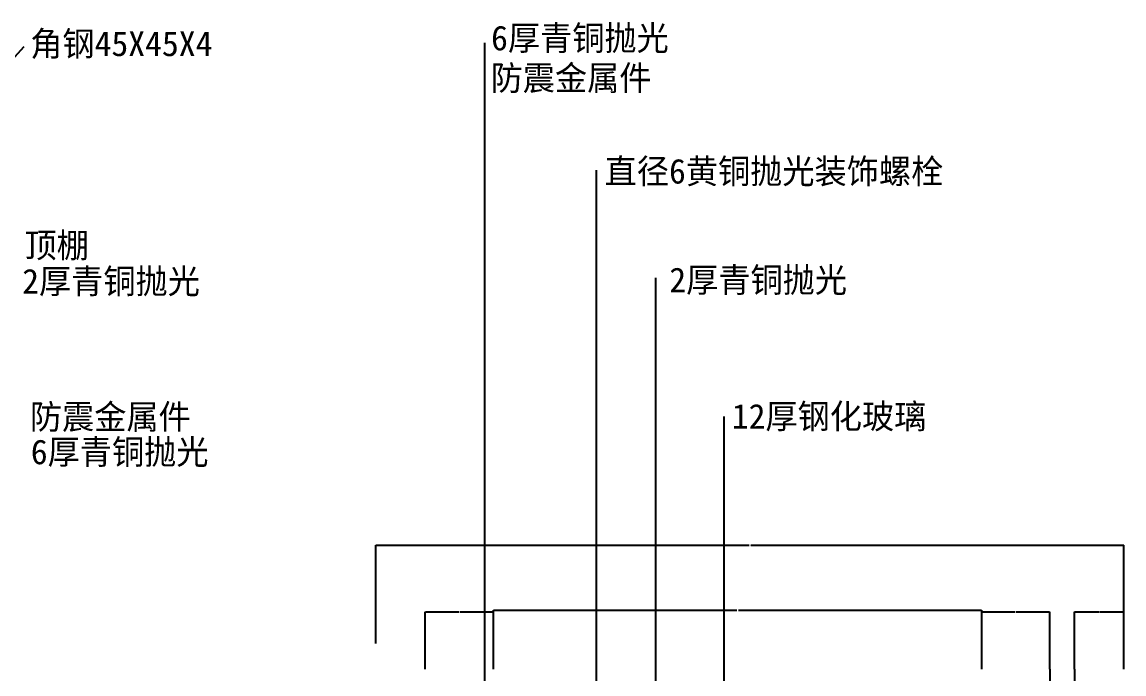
# Model space of a CAD drawing. Header units: metres. Extents: x 0 to 5442, y 0 to 7067.
# Drawn here: x 2629 to 5300, y 2766 to 4348 of the extents above; entities that cross this region are included whole.
import ezdxf

# ---------------------------------------------------------------- set-up
doc = ezdxf.new("R2010")
doc.units = ezdxf.units.M
doc.layers.add('DIM', color=3, linetype='Continuous')
doc.layers.add('TEXT', color=3, linetype='Continuous')
doc.dimstyles.get("Standard").update_dxf_attribs({"dimtxt": 2.5, "dimasz": 2.5, "dimexe": 1.25, "dimexo": 0.625, "dimtad": 1, "dimcen": 2.5, "dimazin": 3, "dimtfac": 1, "dimtmove": 0, "dimatfit": 3})

# ---------------------------------------------------------------- blocks, each defined once
blk = doc.blocks.new('*D2')
for p, q in [((3771.81, 2777.7), (3771.81, 2920.89)), ((3772.06, 2920.89), (4361.56, 2920.89)), ((4365.56, 2920.89), (4955.06, 2920.89)), ((4955.31, 2777.7), (4955.31, 2920.89))]:
    blk.add_line(p, q)
at = {"layer": 'Defpoints'}
for p in [(3771.81, 2920.89), (3771.81, 2777.7), (4955.31, 2777.7)]:
    blk.add_point(p, dxfattribs=at)
at = {"layer": 'DIM', "insert": (4363.56, 2920.89), "char_height": 1, "attachment_point": 5}
blk.add_mtext('1004', dxfattribs=at)
blk = doc.blocks.new('*D3')
for p, q in [((3486.81, 2840.7), (3486.81, 3078.99)), ((3487.06, 3078.99), (4391.505, 3078.99)), ((4395.505, 3078.99), (5299.95, 3078.99)), ((5300.2, 2840.7), (5300.2, 3078.99))]:
    blk.add_line(p, q)
at = {"layer": 'Defpoints'}
for p in [(3486.81, 3078.99), (3486.81, 2840.7), (5300.2, 2840.7)]:
    blk.add_point(p, dxfattribs=at)
at = {"layer": 'DIM', "insert": (4393.505, 3078.99), "char_height": 1, "attachment_point": 5}
blk.add_mtext('1214', dxfattribs=at)
blk = doc.blocks.new('*D36')
for p, q in [((3606.81, 2777.7), (3606.81, 2917.2)), ((3607.06, 2917.2), (3688.31, 2917.2)), ((3690.31, 2917.2), (3771.56, 2917.2)), ((3771.81, 2777.7), (3771.81, 2917.2))]:
    blk.add_line(p, q)
at = {"layer": 'Defpoints'}
for p in [(3606.81, 2917.2), (3606.81, 2777.7), (3771.81, 2777.7)]:
    blk.add_point(p, dxfattribs=at)
at = {"layer": 'DIM', "insert": (3689.31, 2917.2), "char_height": 1, "attachment_point": 5}
blk.add_mtext('55', dxfattribs=at)
blk = doc.blocks.new('*D50')
for p, q in [((5180.2, 2777.7), (5180.2, 2917.2)), ((5180.45, 2917.2), (5239.2, 2917.2)), ((5241.2, 2917.2), (5299.95, 2917.2)), ((5300.2, 2777.7), (5300.2, 2917.2))]:
    blk.add_line(p, q)
at = {"layer": 'Defpoints'}
for p in [(5180.2, 2917.2), (5180.2, 2777.7), (5300.2, 2777.7)]:
    blk.add_point(p, dxfattribs=at)
at = {"layer": 'DIM', "insert": (5240.2, 2917.2), "char_height": 1, "attachment_point": 5}
blk.add_mtext('40', dxfattribs=at)
blk = doc.blocks.new('*D51')
for p, q in [((5120.3, 2777.7), (5120.3, 2702.15)), ((5180.2, 2777.7), (5180.2, 2702.15)), ((5120.55, 2702.15), (5149.25, 2702.15)), ((5151.25, 2702.15), (5179.95, 2702.15))]:
    blk.add_line(p, q)
at = {"layer": 'Defpoints'}
for p in [(5120.3, 2777.7), (5180.2, 2777.7), (5120.3, 2702.15)]:
    blk.add_point(p, dxfattribs=at)
at = {"layer": 'DIM', "insert": (5150.25, 2702.15), "char_height": 1, "attachment_point": 5}
blk.add_mtext('20', dxfattribs=at)
blk = doc.blocks.new('*D58')
for p, q in [((4955.31, 2777.7), (4955.31, 2917.2)), ((4955.56, 2917.2), (5036.805, 2917.2)), ((5038.805, 2917.2), (5120.05, 2917.2)), ((5120.3, 2777.7), (5120.3, 2917.2))]:
    blk.add_line(p, q)
at = {"layer": 'Defpoints'}
for p in [(4955.31, 2917.2), (4955.31, 2777.7), (5120.3, 2777.7)]:
    blk.add_point(p, dxfattribs=at)
at = {"layer": 'DIM', "insert": (5037.805, 2917.2), "char_height": 1, "attachment_point": 5}
blk.add_mtext('55', dxfattribs=at)

msp = doc.modelspace()

# ---------------------------------------------------------------- texts
at = {"layer": 'TEXT'}
for s, p in [('角钢45X45X4', (2649.09, 4264.95)), ('6厚青铜抛光', (3766.18, 4278.8)), ('防震金属件', (3764.97, 4181.92)), ('直径6黄铜抛光装饰螺栓', (4041.44, 3955.77)), ('顶棚', (2635.23, 3776.19)), ('2厚青铜抛光', (2629.62, 3688.97)), ('2厚青铜抛光', (4198.19, 3692.13)), ('防震金属件', (2648.26, 3360.26)), ('12厚钢化玻璃', (4349.58, 3361.25)), ('6厚青铜抛光', (2650.56, 3275.06))]:
    msp.add_text(s, height=60, dxfattribs=at).set_placement(p)

# ---------------------------------------------------------------- dimensions: what is measured, and where the dimension line sits
at = {"layer": 'DIM'}
for base, p1, p2, text, picture, middle in [((3486.81, 3078.99), (3486.81, 2840.7), (5300.2, 2840.7), '1214', '*D3', (4393.505, 3078.99)), ((3606.81, 2917.2), (3606.81, 2777.7), (3771.81, 2777.7), '55', '*D36', (3689.31, 2917.2)), ((3771.81, 2920.89), (3771.81, 2777.7), (4955.31, 2777.7), '1004', '*D2', (4363.56, 2920.89)), ((4955.31, 2917.2), (4955.31, 2777.7), (5120.3, 2777.7), '55', '*D58', (5037.805, 2917.2)), ((5180.2, 2917.2), (5180.2, 2777.7), (5300.2, 2777.7), '40', '*D50', (5240.2, 2917.2)), ((5120.3, 2702.15), (5120.3, 2777.7), (5180.2, 2777.7), '20', '*D51', (5150.25, 2702.15))]:
    dim = msp.add_linear_dim(base=base, p1=p1, p2=p2, text=text, dimstyle='Standard', dxfattribs=at)
    dim.commit()
    dim.dimension.update_dxf_attribs({"geometry": picture, "text_midpoint": middle})

# ---------------------------------------------------------------- leaders
for points in [[(1786.24, 3359.5), (2634.82, 4288.36)], [(3750.92, 2068.01), (3750.92, 4297.46)], [(4021.41, 1870.54), (4021.41, 3988.31)], [(4165.91, 1794.04), (4165.91, 3726.88)], [(4331.27, 1737.06), (4331.27, 3391.19)]]:
    msp.add_leader(points, dimstyle='Standard', dxfattribs=at)

doc.saveas('drawing.dxf')
